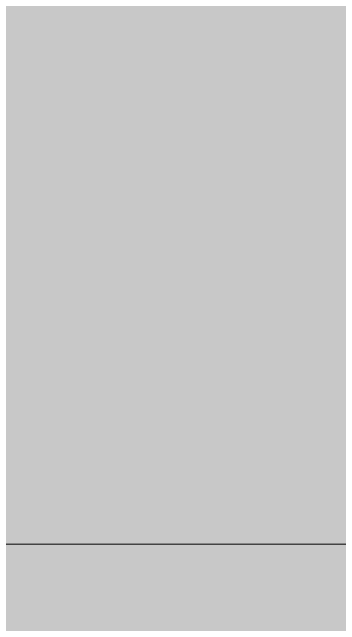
# Model space of a CAD drawing. Header units: inches. Extents: x 224 to 2249, y -2447 to -36.
# Drawn here: x 409.858363 to 409.86014, y -2426.890937 to -2426.887613 of the extents above; entities that cross this region are included whole.
import ezdxf

# ---------------------------------------------------------------- set-up
doc = ezdxf.new("R2010")
doc.units = ezdxf.units.IN
doc.header["$MEASUREMENT"] = 0
doc.layers.add('A-WALL', color=113, linetype='Continuous', lineweight=13)
doc.layers.add('A-WALL-PATT', color=111, linetype='Continuous', lineweight=13)

msp = doc.modelspace()

# ---------------------------------------------------------------- hatches: boundary and pattern name
at = {"layer": 'A-WALL-PATT', "lineweight": 9}
h = msp.add_hatch(color=7, dxfattribs=at)
h.paths.add_polyline_path([(413.3565853, -2426.8905001), (413.3565853, -2292.2644347), (409.8565853, -2292.2644347), (409.8565853, -2426.8905001)], flags=0)
h.paths.add_polyline_path([(409.8565853, -2252.2644347), (413.3565853, -2252.2644347), (413.3565853, -2240.7019347), (409.8565853, -2240.7019347), (409.8565853, -2247.1405001)], flags=0)
h.paths.add_polyline_path([(413.3565853, -2200.7019347), (413.3565853, -1996.7644347), (409.8565853, -1996.7644347), (409.8565853, -2107.6799868), (410.1270229, -2107.6799868), (410.965144, -2131.8206129), (409.8565853, -2131.8206129), (409.8565853, -2200.7019347)], flags=0)
h.paths.add_polyline_path([(413.3565853, -1956.7644347), (413.3565853, -1952.8581847), (409.8565853, -1952.8581847), (409.8565853, -1956.7644347), (411.3944624, -1956.7644347)], flags=0)
msp.add_hatch(color=7, dxfattribs=at).paths.add_polyline_path([(480.989189, -2431.8905001), (480.989189, -2426.8905001), (292.3565853, -2426.8905001), (292.3565853, -2431.8905001), (299.4815853, -2431.8905001)], flags=0)

# ---------------------------------------------------------------- linework, layer by layer
at = {"layer": 'A-WALL', "color": 55}
msp.add_line((287.3565853, -2426.8905001), (480.989189, -2426.8905001), dxfattribs=at)

doc.saveas('drawing.dxf')
